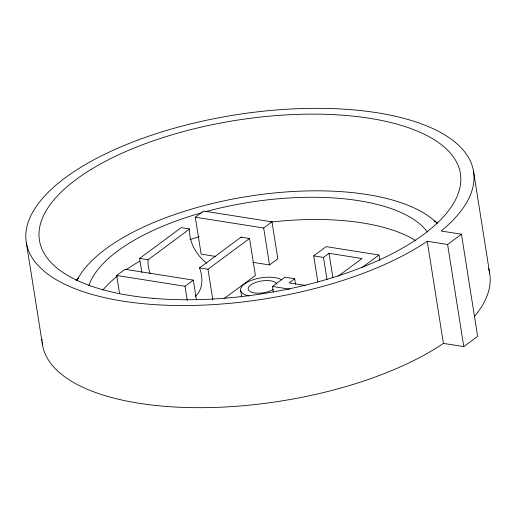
<?xml version="1.0" encoding="UTF-8"?>
<svg xmlns="http://www.w3.org/2000/svg" width="516" height="516" viewBox="0 0 516 516"><rect width="100%" height="100%" fill="white"/><g stroke="black" fill="none" stroke-linecap="round" stroke-linejoin="round"><path stroke-width="0.77" d="M206.884 263.244A32.56 23.285 53.5 0 1 189.585 230.201L189.656 228.975L148.098 259.754L148.021 260.98A32.56 23.285 53.5 0 0 150.24 273.796M119.564 293.565L116.7 275.486L125.04 269.3L193.3 280.117L196.415 299.77M215.456 256.407L201.15 254.143L195.293 217.197L203.601 211.044L271.984 221.848L277.834 258.793L269.526 264.947L252.827 262.309M141.874 272.564L139.636 258.413L181.193 227.633L189.656 228.975M195.177 296.513A32.56 23.285 53.5 0 0 199.66 268.249L199.524 267.901L241.088 237.128L249.544 238.469L255.394 275.415L224.067 298.616M116.7 275.486L184.992 286.277L193.3 280.117M199.524 267.901L207.987 269.242L249.544 238.469M195.293 217.197L263.676 228.001L271.984 221.848M273.299 291.972L272.429 286.445L284.897 277.208L294.675 278.763L295.545 284.284M317.837 281.923L313.709 255.871L326.176 246.635L378.976 255.007L379.847 260.528M294.675 278.763L289.134 282.865L305.614 285.477M313.709 255.871L323.487 257.42L329.027 253.317L362 258.542L338.186 276.176M362.135 267.475L378.976 255.007M461.465 234.225L441.09 231L443.708 228.833A226.434 93.177 -9 0 0 371.488 111.92A226.434 93.177 -9 0 0 67.57 176.079L63.571 179.039A226.434 93.177 -9 0 0 116.751 300.099A226.434 93.177 -9 0 0 423.707 243.604L427.242 241.256L447.611 244.487L461.465 234.225L477.642 336.361L463.787 346.623L443.418 343.392L439.884 345.739A226.434 93.177 -9 0 1 195.151 407.666A226.434 93.177 -9 0 1 42.144 342.102M139.636 258.413L148.098 259.754M272.429 286.445L289.766 289.192M241.088 237.128L241.224 237.47M473.469 170.996L489.645 273.138M447.611 244.487L463.787 346.623M427.242 241.256L443.418 343.392M329.027 253.317L332.904 277.789M323.487 257.42L326.989 279.524M263.676 228.001L269.526 264.947M240.63 290.218L241.681 296.881M207.987 269.242L212.844 299.899M184.992 286.277L187.237 300.422M26.355 242.862L42.531 345.004M488.439 268.146A226.434 93.177 -9 0 1 474.249 316.689M42.035 340.637A226.434 93.177 -9 0 1 41.977 339.167M102.832 290.031A175.124 72.066 -9 0 1 117.364 276.112M126.052 269.713A175.124 72.066 -9 0 1 139.539 261.36M189.869 239.637A175.124 72.066 -9 0 1 199.131 236.715M270.642 222.119A175.124 72.066 -9 0 1 415.902 240.785M76.871 280.627A189.927 78.155 -9 0 1 248.035 196.377A189.927 78.155 -9 0 1 437.123 223.402M88.862 285.741A175.124 72.066 -9 0 1 202.162 212.611M205.104 211.799A175.124 72.066 -9 0 1 427.306 231.942M248.918 295.887A22.201 9.133 -9 0 1 248.486 281.626A22.201 9.133 -9 0 1 281.942 279.969M273.312 289.489A14.551 5.986 -9 0 1 250.776 291.882A14.551 5.986 -9 0 1 257.213 281.949A14.551 5.986 -9 0 1 276.815 284.09M76.065 280.117A213.114 87.701 -9 0 1 78.638 277.724M434.014 221.035A213.114 87.701 -9 0 1 437.852 222.802M153.11 298.338A213.114 87.701 -9 0 0 460.614 175.182A213.114 87.701 -9 0 0 136.011 147.279A213.114 87.701 -9 0 0 153.11 298.338"/></g></svg>
